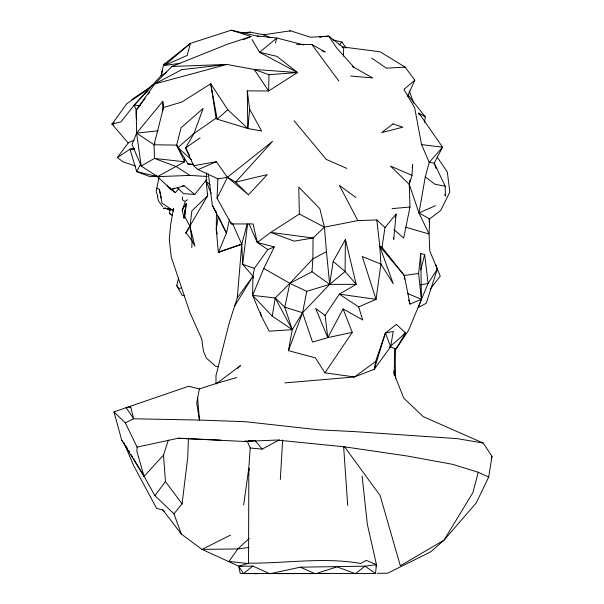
<?xml version="1.0" encoding="UTF-8"?>
<svg xmlns="http://www.w3.org/2000/svg" width="604" height="604" viewBox="0 0 604 604"><rect width="100%" height="100%" fill="white"/><g stroke="black" fill="none" stroke-linecap="round" stroke-linejoin="round"><path stroke-width="0.91" d="M394.042 370.788L394.276 375.363M362.106 476.005L367.338 524.242L376.458 564.604L375.484 573.475L240.241 573.468L238.723 566.348L248.538 563.17L248.833 468.108L250.215 448.009L247.217 441.162M216.436 211.996L216.292 229.512L218.338 252.487L241.766 244.212L247.179 224.054M345.397 239.478L345.073 271.506L356.201 284.348L339.327 294.148L325.095 315.439L327.806 337.621L312.525 342.113L302.581 312.729L306.734 291.347L329.671 284.378L356.201 284.348L345.397 239.478L333.159 261.404L329.671 284.378L302.581 312.729L292.268 329.671L288.44 350.652L315.386 357.862L324.952 372.827L354.48 376.964L374.314 369.218L390.629 346.741L393.242 331.453L385.375 332.985L375.613 361.532L374.314 369.218L374.903 367.474M252.6 295.364L252.963 276.224L254.39 268.357L267.851 249.58L274.307 246.923L263.767 268.455L252.6 295.364L261.245 315.884L269.173 331.188L292.268 329.671L284.771 307.134L275.22 297.976L252.6 295.364L272.245 316.134L292.268 329.671L275.22 297.976L289.875 283.351L312.864 258.874L326.454 251.649L324.431 227.142L319.818 208.667L298.814 187.119L299.335 214.035L270.773 232.397L257.259 242.476L249.007 223.948M136.851 119.426L136.262 117.637L136.187 110.245L154.828 83.903L172.012 66.44L226.847 64.454L254.201 69.46L268.984 74.7L268.599 90.985L247.285 90.864L247.806 128.486L261.615 131L249.663 109.233L247.285 90.864M343.434 56.051L343.676 47.678L328.735 36.134L310.464 37.237L290.524 30.796L263.623 34.798L250.169 32.125L241.759 32.91M188.418 438.179L187.738 457.492L182.068 503.864L173.952 513.845L181.389 534.125L201.978 549.406L239.758 566.62M393.959 229.58L403.653 238.074L409.995 206.998L409.255 184.356L411.981 175.349L390.441 166.055L409.255 184.356L418.972 212.97L429.655 218.927L429.082 234.02L429.799 250.954L440.248 276.126L430.078 289.286M267.851 249.58L257.259 242.476L253.091 223.948L231.332 223.933L217.055 198.255L217.901 178.844L198.104 169.603L193.68 165.722L185.587 147.927L193.899 133.605L203.178 108.426L181.049 127.761L176.625 145.103L184.643 161.789L157.455 176.632L136.708 171.627L129.988 149.196L134.533 148.524M236.813 377.568L217.1 383.14L199.35 388.953L188.644 386.25L113.937 411.89L125.315 422.876L137.093 447.088L136.897 451.384L144.062 476.352L154.918 495.658L173.952 513.845M191.785 247.587L192.095 241.064L190.011 226.477L191.891 210.856L207.572 195.802L207.716 193.967M395.243 348.41L394.042 373.597L403.736 398.119L423.223 416.647L483.253 443.094L492.011 456.337L488.681 477.092L476.262 502.883L444.008 540.165L430.803 551.784L387.579 573.256L377.221 573.317M206.659 172.925L206.175 181.253L207.572 195.802L185.685 233.212L190.011 226.477L184.832 216.693L186.221 203.676L182.181 209.988L184.046 218.172L184.832 216.693M280.316 479.546L282.642 439.886M333.159 261.404L345.073 271.506L329.671 284.378L312.011 271.74L312.864 258.874L313.053 238.021L324.431 227.142L357.84 220.596L376.836 219.954L384.997 227.542L381.985 247.262L404.272 275.462L409.973 304.099L421.411 299.327L420.701 253.604L424.642 254.48L428.108 283.45L408.44 330.547L395.967 349.142L390.063 346.545M411.981 175.349L412.683 164.643L412.215 167.331M216.021 384.068L215.953 375.733L229.263 322.77L237.266 297.87L241.766 244.212L232.578 223.571M184.348 214.601L184.046 218.172L186.221 203.676M184.499 212.819L184.726 210.147M384.997 227.542L396.096 214.065L393.74 239.388L393.544 237.553M182.597 197.032L182.333 199.773L184.93 201.389L187.655 199.728M163.518 107.535L162.793 101.351L136.625 133.107L132.027 144.499L141.2 166.025L154.45 158.422L154.043 144.779L163.518 107.535L181.94 101.978L210.751 83.767L216.028 118.218L217.176 119.184L247.806 128.486L249.663 109.233M435.733 264.439L437.296 269.165L426.25 303.238L418.262 307.557L421.411 299.327L418.595 273.453L420.701 253.604M424.604 122.37L425.231 116.821L407.979 94.941M172.215 215.515L169.43 213.431L170.056 209.429M247.542 224.22L242.672 264.326L252.963 276.224L253.348 278.067M243.661 504.914L248.833 468.108L249.112 470.916M158.928 177.433L156.232 191.619L157.878 196.557M218.286 216.119L216.292 229.512L217.229 234.042M272.245 316.134L275.22 297.976M199.35 388.953L196.715 403.11L199.463 420.074L245.201 421.698L318.942 429.821L354.42 431.596L457.281 438.632L483.253 443.094M409.255 184.356L410.041 179.879M405.624 227.21L429.082 234.02L418.972 212.97L425.261 176.964L429.225 162.385L442.573 147.202L418.851 113.061L419.123 114.888M161.23 76.029L162.182 70.577M229.49 219.373L226.455 233.084L218.338 252.487L219.962 251.664M429.044 221.645L429.655 218.927M134.141 140.151L128.222 142.974L111.989 124.107L120.989 121.857L134.02 105.323L161.14 75.56L163.624 64.673L190.403 43.382L231.219 30.2L258.927 36.474M395.22 217.636L396.096 214.065M184.65 295.915L182.114 295.235L176.738 285.428L178.558 278.142M420.777 269.973L424.642 254.48M137.093 447.088L178.331 438.24L243.827 441.441L276.896 440.044L344.635 446.847L407.013 455.982L452.758 464.363L478.24 472.268L472.902 492.585L444.008 540.165L400.339 565.759L380.105 495.469L344.65 446.937M374.314 369.218L385.375 332.985L396.435 324.408L405.541 332.955L395.967 349.142M275.333 43.08L276.881 38.029L303.774 44.93M182.068 503.864L165.436 481.539L163.51 455.076L168.327 440.089M375.914 566.242L376.458 564.604L366.22 560.361L360.784 563.494C323.57 556.903 285.949 563.457 248.538 563.17M288.44 350.652L302.581 312.729L284.771 307.134L289.875 283.351L312.011 271.74M182.181 209.988L185.156 202.106M491.279 458.066L492.011 456.337M407.587 96.27L414.812 80.204L405.133 67.135L380.09 51.785L342.377 46.908M217.055 198.255L227.459 177.289L272.54 141.374L235.598 182.151L227.459 177.289L216.285 161.713L193.68 165.722M140.445 164.363L136.708 171.627L150.132 176.678L156.413 176.104M325.095 315.439L315.65 308.455L327.806 337.621L343.08 308.946L362.74 319.992L358.663 306.9L339.327 294.148L376.058 299.335L380.905 264.046L379.78 246.243L376.836 219.954M436.367 270.788L437.296 269.165L428.108 283.45L420.361 284.846M145.179 98.158L136.187 110.245L136.625 133.107L154.043 144.779L155.024 143.171M234.39 306.447L252.963 276.224L237.266 297.87M324.952 372.827L352.26 332.374L343.08 308.946M113.65 124.953L111.989 124.107L126.915 103.571L149.822 88.169M147.995 94.375L149.679 92.11M135.424 165.987L123.239 161.947L117.365 157.569L128.222 142.974M154.918 495.658L165.436 481.539M177.138 187.534L183.495 193.65L194.752 194.443L206.787 179.456M167.285 185.239L168.659 187.648L175.417 192.638L178.814 188.569M113.937 411.89L121.789 440.399L144.062 476.352L163.51 455.076M248.508 194.798L267.24 174.616L235.598 182.151L248.508 194.798L227.459 177.289L217.901 178.844M237.901 368.334L240.452 365.594L217.1 383.14M136.572 110.253L134.02 105.323L148.04 90.374M338.987 45.089L341.992 42.031L346.062 48.094M249.203 538.421L237.81 548.938L228.969 561.448L248.448 563.585M227.806 109.709L217.176 119.184L210.751 83.767L227.806 109.709L247.806 128.486M389.565 347.134L405.541 332.955L403.97 333.959M191.438 159.728L178.006 147.587L193.899 133.605L216.028 118.218M164.65 65.383L190.403 43.382L187.157 55.447L164.65 65.383L179.954 63.337M414.812 80.204L403.948 89.384L414.676 107.874L421.554 144.598L429.225 162.385L434.231 163.08L445.239 186.206L445.397 196.134L444.793 194.345M376.458 564.604L364.997 566.159L300.369 567.186L269.867 573.732L252.804 566.076L243.578 573.558L238.723 566.348L241.434 566.039M428.863 219.426L440.694 210.494L449.821 192.034L447.322 171.981L437.122 156.965M111.989 124.107L114.209 122.453M375.613 361.532L354.48 376.964L284.854 382.913M200.083 137.878L185.587 147.927L189.505 155.371M131.74 99.637L153.469 84.749M117.365 157.569L129.988 149.196L134.564 149.113M257.13 35.961L276.881 38.029L259.509 52.291L297.523 72.54L268.599 90.985L254.201 69.46L297.523 72.54L276.904 56.353L259.509 52.291L252.027 39.554M161.14 75.56L166.659 72.103M163.624 64.673L166.017 63.36M250.215 448.009L262.136 449.119L279.456 439.81M174.269 188.055L171.294 189.573L157.455 176.632L141.2 166.025L136.625 133.107L158.173 130.811M230.554 535.084L201.978 549.406L237.81 548.938L248.916 547.466M125.315 422.876L133.658 418.783L199.463 420.074L197.599 397.855M181.751 287.474L178.739 288.916L176.738 285.428M418.972 212.97L435.454 205.685M358.663 306.9L376.058 299.335L362.241 256.511L380.905 264.046L393.196 283.669L379.78 246.243L381.985 247.262M198.104 169.603L216.285 161.713M243.208 39.721L251.037 36.497L231.219 30.2M172.012 66.44L227.716 44.1L251.037 36.497M220.77 251.256L241.766 244.212L242.672 264.326L254.39 268.357M289.641 31.083L290.524 30.796M194.752 194.443L184.092 185.745L171.294 189.573L169.709 187.24M247.549 32.888L250.169 32.125M327.806 337.621L352.26 332.374M182.408 186.002L184.092 185.745M379.78 246.243L404.272 275.462L418.595 273.453M392.079 208.637L409.995 206.998M246.606 441.199L243.827 441.441L246.447 441.245M248.463 441.033L253.091 440.633M268.984 74.7L297.523 72.54M248.191 441.116L255.175 440.588L262.136 449.119M254.692 573.777L258.716 573.551L246.704 573.498M405.133 67.135L386.311 68.139L371.77 58.12M373.468 573.581L375.484 573.475L364.997 566.159L355.469 573.672L336.957 566.839L315.401 573.8L300.369 567.186M207.255 176.489L189.988 175.417L157.455 176.632L156.361 175.137M238.723 566.348L252.804 566.076M278.361 573.657L328.259 573.498M296.541 44.364L311.807 44.477L325.284 52.004L321.872 50.834M154.043 144.779L176.625 145.103L187.95 164.024L193.476 164.643M187.95 164.024L193.439 164.19M134.02 105.323L140.226 105.526M178.331 438.24L220.973 440.165M170.509 208.931L163.412 208.184L168.524 208.856M350.607 76.044L372.698 77.931L352.23 66.402M169.898 209.512L172.555 209.814M421.554 144.598L442.573 147.202L434.231 163.08L436.043 168.44M445.239 186.206L435.069 184.265L425.261 176.964M218.248 366.749L215.492 366.13L206.326 358.051L203.389 351.037L201.744 339.003L189.913 312.517L171.279 257.153L169.271 239.531L170.675 224.401L173.529 208.516L173.68 210.328M321.117 37.221L319.297 36.806L328.735 36.134L337.024 48.426L353.861 67.104M332.917 39.94L341.992 42.031M341.992 47.286L343.676 47.678M164.273 511.105L162.823 509.919L156.647 508.44L133.552 465.405L123.888 442.611M257.259 242.476L274.307 246.923M156.73 188.229L159.358 189.301L161.23 197.923M407.39 293.408L421.411 299.327M263.623 34.798L270.433 37.727M346.824 168.41L326.266 159.396L294.057 120.747M167.346 208.788L169.709 209.845M478.24 472.268L488.681 477.092M169.43 213.431L170.992 214.163M306.734 291.347L289.875 283.351L263.767 268.455M165.149 207.927L170.185 210.449M299.335 214.035L324.431 227.142M418.851 113.061L425.231 116.821M189.988 175.417L176.24 166.576L154.45 158.422L184.643 161.789L184.56 158.037M173.763 211.234L161.94 202.929L159.358 189.301M355.945 197.546L339.38 185.398L357.84 220.596M168.856 187.399L175.417 192.638M210.207 185.058L206.175 181.253L211.151 193.423M121.789 440.399L122.838 441.509M162.823 509.919L181.389 534.125M311.807 44.477L338.829 80.996M162.635 206.666L158.437 200.8L157.41 196.511M186.175 232.744L192.095 241.064L194.903 246.092L190.011 226.477M126.289 446.628L127.731 449.044M128.69 450.644L129.649 452.253M131.091 454.661L132.533 457.069M133.492 458.678L144.062 476.352M176.625 145.103L178.006 147.587M208.335 173.869L212.359 205.368L216.594 213.046M212.359 205.368L226.455 233.084L218.693 216.964M385.375 332.985L390.629 346.741M409.233 90.804L413.748 103.186M408.659 299.856L409.973 304.099M230.917 222.106L231.332 223.933M260.475 312.2L261.245 315.884M404.272 275.462L404.756 279.161M326.454 251.649L329.671 284.378M343.608 446.356L347.7 505.442M394.835 348.433L395.658 378.383M162.793 101.351L162.808 110.698M393.023 123.895L381.645 132.601L402.8 127.21L393.023 123.895M181.766 69.664L154.828 83.903L226.847 64.454L181.766 69.664M313.053 238.021L294.08 241.139L270.773 232.397L313.053 238.021M130.706 407.134L126.032 407.436L133.658 418.783L130.706 407.134"/></g></svg>
